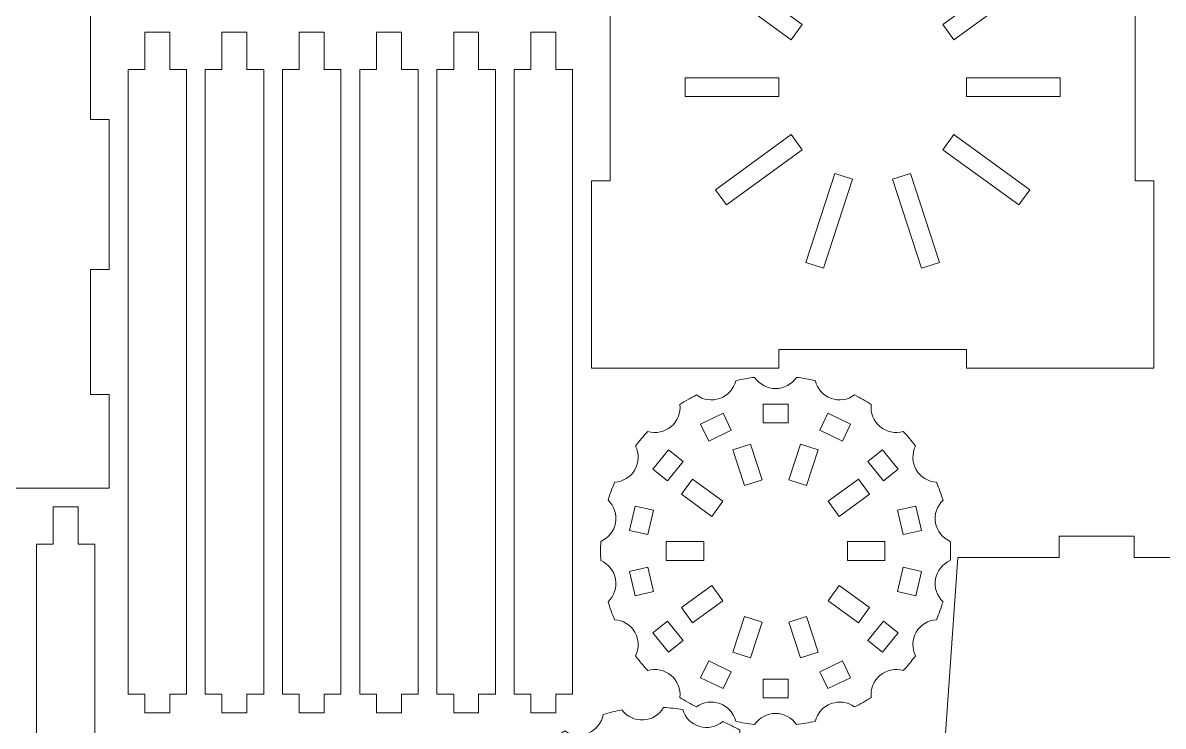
# Model space of a CAD drawing. Header units: millimetres. Extents: x -297 to 399, y -331 to 222.
# Drawn here: x 49.2 to 231.6, y -4.5 to 108.1 of the extents above; entities that cross this region are included whole.
import ezdxf

# ---------------------------------------------------------------- set-up
doc = ezdxf.new("R2010")
doc.units = ezdxf.units.MM
doc.header["$MEASUREMENT"] = 0
doc.layers.add('Layer 1', color=7, linetype='Continuous')

msp = doc.modelspace()

# ---------------------------------------------------------------- linework, layer by layer
at = {"layer": 'Layer 1', "color": 250, "lineweight": 20}
for points, knots in [([(-27.0028, 200.6406), (-27.0028, 200.6406), (-27.0028, 180.6406), (-27.0028, 180.6406), (-27.0028, 180.6406), (-27.0028, 180.6406), (-24.0028, 180.6406), (-24.0028, 180.6406), (-24.0028, 180.6406), (-24.0028, 180.6406), (-24.0028, 156.6406), (-24.0028, 156.6406), (-24.0028, 156.6406), (-24.0028, 156.6406), (-27.0028, 156.6406), (-27.0028, 156.6406), (-27.0028, 156.6406), (-27.0028, 156.6406), (-27.0028, 136.6406), (-27.0028, 136.6406), (-27.0028, 136.6406), (-27.0028, 136.6406), (-24.0028, 136.6406), (-24.0028, 136.6406), (-24.0028, 136.6406), (-24.0028, 136.6406), (-24.0028, 112.6406), (-24.0028, 112.6406), (-24.0028, 112.6406), (-24.0028, 112.6406), (-27.0028, 112.6406), (-27.0028, 112.6406), (-27.0028, 112.6406), (-27.0028, 112.6406), (-27.0028, 92.6406), (-27.0028, 92.6406), (-27.0028, 92.6406), (-27.0028, 92.6406), (-24.0028, 92.6406), (-24.0028, 92.6406), (-24.0028, 92.6406), (-24.0028, 92.6406), (-24.0028, 68.6406), (-24.0028, 68.6406), (-24.0028, 68.6406), (-24.0028, 68.6406), (-27.0028, 68.6406), (-27.0028, 68.6406), (-27.0028, 68.6406), (-27.0028, 68.6406), (-27.0028, 48.6406), (-27.0028, 48.6406), (-27.0028, 48.6406), (-27.0028, 48.6406), (-24.0028, 48.6406), (-24.0028, 48.6406), (-24.0028, 48.6406), (-24.0028, 48.6406), (-24.0028, 33.6406), (-24.0028, 33.6406), (-24.0028, 33.6406), (-24.0028, 33.6406), (2.9972, 33.6406), (2.9972, 33.6406), (2.9972, 33.6406), (2.9972, 33.6406), (2.9972, 30.6406), (2.9972, 30.6406), (2.9972, 30.6406), (2.9972, 30.6406), (32.9972, 30.6406), (32.9972, 30.6406), (32.9972, 30.6406), (32.9972, 30.6406), (32.9972, 33.6406), (32.9972, 33.6406), (32.9972, 33.6406), (32.9972, 33.6406), (62.9972, 33.6406), (62.9972, 33.6406), (62.9972, 33.6406), (62.9972, 33.6406), (62.9972, 48.6406), (62.9972, 48.6406), (62.9972, 48.6406), (62.9972, 48.6406), (59.9972, 48.6406), (59.9972, 48.6406), (59.9972, 48.6406), (59.9972, 48.6406), (59.9972, 68.6406), (59.9972, 68.6406), (59.9972, 68.6406), (59.9972, 68.6406), (62.9972, 68.6406), (62.9972, 68.6406), (62.9972, 68.6406), (62.9972, 68.6406), (62.9972, 92.6406), (62.9972, 92.6406), (62.9972, 92.6406), (62.9972, 92.6406), (59.9972, 92.6406), (59.9972, 92.6406), (59.9972, 92.6406), (59.9972, 92.6406), (59.9972, 112.6406), (59.9972, 112.6406), (59.9972, 112.6406), (59.9972, 112.6406), (62.9972, 112.6406), (62.9972, 112.6406), (62.9972, 112.6406), (62.9972, 112.6406), (62.9972, 136.6406), (62.9972, 136.6406), (62.9972, 136.6406), (62.9972, 136.6406), (59.9972, 136.6406), (59.9972, 136.6406), (59.9972, 136.6406), (59.9972, 136.6406), (59.9972, 156.6406), (59.9972, 156.6406), (59.9972, 156.6406), (59.9972, 156.6406), (62.9972, 156.6406), (62.9972, 156.6406), (62.9972, 156.6406), (62.9972, 156.6406), (62.9972, 180.6406), (62.9972, 180.6406), (62.9972, 180.6406), (62.9972, 180.6406), (59.9972, 180.6406), (59.9972, 180.6406), (59.9972, 180.6406), (59.9972, 180.6406), (59.9972, 200.6406), (59.9972, 200.6406), (59.9972, 200.6406), (59.9972, 200.6406), (62.9972, 200.6406), (62.9972, 200.6406), (62.9972, 200.6406), (62.9972, 200.6406), (62.9972, 215.6406), (62.9972, 215.6406), (62.9972, 215.6406), (62.9972, 215.6406), (32.9972, 215.6406), (32.9972, 215.6406), (32.9972, 215.6406), (32.9972, 215.6406), (32.9972, 218.6406), (32.9972, 218.6406), (32.9972, 218.6406), (32.9972, 218.6406), (2.9972, 218.6406), (2.9972, 218.6406), (2.9972, 218.6406), (2.9972, 218.6406), (2.9972, 215.6406), (2.9972, 215.6406), (2.9972, 215.6406), (2.9972, 215.6406), (-24.0028, 215.6406), (-24.0028, 215.6406), (-24.0028, 215.6406), (-24.0028, 215.6406), (-24.0028, 200.6406), (-24.0028, 200.6406), (-24.0028, 200.6406), (-24.0028, 200.6406), (-27.0028, 200.6406), (-27.0028, 200.6406)], [0, 0, 0, 0, 0.02222222, 0.02222222, 0.02222222, 0.02222222, 0.04444444, 0.04444444, 0.04444444, 0.04444444, 0.06666667, 0.06666667, 0.06666667, 0.06666667, 0.08888889, 0.08888889, 0.08888889, 0.08888889, 0.11111111, 0.11111111, 0.11111111, 0.11111111, 0.13333333, 0.13333333, 0.13333333, 0.13333333, 0.15555556, 0.15555556, 0.15555556, 0.15555556, 0.17777778, 0.17777778, 0.17777778, 0.17777778, 0.2, 0.2, 0.2, 0.2, 0.22222222, 0.22222222, 0.22222222, 0.22222222, 0.24444444, 0.24444444, 0.24444444, 0.24444444, 0.26666667, 0.26666667, 0.26666667, 0.26666667, 0.28888889, 0.28888889, 0.28888889, 0.28888889, 0.31111111, 0.31111111, 0.31111111, 0.31111111, 0.33333333, 0.33333333, 0.33333333, 0.33333333, 0.35555556, 0.35555556, 0.35555556, 0.35555556, 0.37777778, 0.37777778, 0.37777778, 0.37777778, 0.4, 0.4, 0.4, 0.4, 0.42222222, 0.42222222, 0.42222222, 0.42222222, 0.44444444, 0.44444444, 0.44444444, 0.44444444, 0.46666667, 0.46666667, 0.46666667, 0.46666667, 0.48888889, 0.48888889, 0.48888889, 0.48888889, 0.51111111, 0.51111111, 0.51111111, 0.51111111, 0.53333333, 0.53333333, 0.53333333, 0.53333333, 0.55555556, 0.55555556, 0.55555556, 0.55555556, 0.57777778, 0.57777778, 0.57777778, 0.57777778, 0.6, 0.6, 0.6, 0.6, 0.62222222, 0.62222222, 0.62222222, 0.62222222, 0.64444444, 0.64444444, 0.64444444, 0.64444444, 0.66666667, 0.66666667, 0.66666667, 0.66666667, 0.68888889, 0.68888889, 0.68888889, 0.68888889, 0.71111111, 0.71111111, 0.71111111, 0.71111111, 0.73333333, 0.73333333, 0.73333333, 0.73333333, 0.75555556, 0.75555556, 0.75555556, 0.75555556, 0.77777778, 0.77777778, 0.77777778, 0.77777778, 0.8, 0.8, 0.8, 0.8, 0.82222222, 0.82222222, 0.82222222, 0.82222222, 0.84444444, 0.84444444, 0.84444444, 0.84444444, 0.86666667, 0.86666667, 0.86666667, 0.86666667, 0.88888889, 0.88888889, 0.88888889, 0.88888889, 0.91111111, 0.91111111, 0.91111111, 0.91111111, 0.93333333, 0.93333333, 0.93333333, 0.93333333, 0.95555556, 0.95555556, 0.95555556, 0.95555556, 1, 1, 1, 1]), ([(140.1452, 142.8338), (140.1452, 142.8338), (140.1452, 112.8338), (140.1452, 112.8338), (140.1452, 112.8338), (140.1452, 112.8338), (143.1452, 112.8338), (143.1452, 112.8338), (143.1452, 112.8338), (143.1452, 112.8338), (143.1452, 82.8338), (143.1452, 82.8338), (143.1452, 82.8338), (143.1452, 82.8338), (140.1452, 82.8338), (140.1452, 82.8338), (140.1452, 82.8338), (140.1452, 82.8338), (140.1452, 52.8338), (140.1452, 52.8338), (140.1452, 52.8338), (140.1452, 52.8338), (170.1452, 52.8338), (170.1452, 52.8338), (170.1452, 52.8338), (170.1452, 52.8338), (170.1452, 55.8338), (170.1452, 55.8338), (170.1452, 55.8338), (170.1452, 55.8338), (200.1452, 55.8338), (200.1452, 55.8338), (200.1452, 55.8338), (200.1452, 55.8338), (200.1452, 52.8338), (200.1452, 52.8338), (200.1452, 52.8338), (200.1452, 52.8338), (230.1452, 52.8338), (230.1452, 52.8338), (230.1452, 52.8338), (230.1452, 52.8338), (230.1452, 82.8338), (230.1452, 82.8338), (230.1452, 82.8338), (230.1452, 82.8338), (227.1452, 82.8338), (227.1452, 82.8338), (227.1452, 82.8338), (227.1452, 82.8338), (227.1452, 112.8338), (227.1452, 112.8338), (227.1452, 112.8338), (227.1452, 112.8338), (230.1452, 112.8338), (230.1452, 112.8338), (230.1452, 112.8338), (230.1452, 112.8338), (230.1452, 142.8338), (230.1452, 142.8338), (230.1452, 142.8338), (230.1452, 142.8338), (200.1452, 142.8338), (200.1452, 142.8338), (200.1452, 142.8338), (200.1452, 142.8338), (200.1452, 139.8338), (200.1452, 139.8338), (200.1452, 139.8338), (200.1452, 139.8338), (170.1452, 139.8338), (170.1452, 139.8338), (170.1452, 139.8338), (170.1452, 139.8338), (170.1452, 142.8338), (170.1452, 142.8338), (170.1452, 142.8338), (170.1452, 142.8338), (140.1452, 142.8338), (140.1452, 142.8338)], [0, 0, 0, 0, 0.04761905, 0.04761905, 0.04761905, 0.04761905, 0.0952381, 0.0952381, 0.0952381, 0.0952381, 0.14285714, 0.14285714, 0.14285714, 0.14285714, 0.19047619, 0.19047619, 0.19047619, 0.19047619, 0.23809524, 0.23809524, 0.23809524, 0.23809524, 0.28571429, 0.28571429, 0.28571429, 0.28571429, 0.33333333, 0.33333333, 0.33333333, 0.33333333, 0.38095238, 0.38095238, 0.38095238, 0.38095238, 0.42857143, 0.42857143, 0.42857143, 0.42857143, 0.47619048, 0.47619048, 0.47619048, 0.47619048, 0.52380952, 0.52380952, 0.52380952, 0.52380952, 0.57142857, 0.57142857, 0.57142857, 0.57142857, 0.61904762, 0.61904762, 0.61904762, 0.61904762, 0.66666667, 0.66666667, 0.66666667, 0.66666667, 0.71428571, 0.71428571, 0.71428571, 0.71428571, 0.76190476, 0.76190476, 0.76190476, 0.76190476, 0.80952381, 0.80952381, 0.80952381, 0.80952381, 0.85714286, 0.85714286, 0.85714286, 0.85714286, 0.9047619, 0.9047619, 0.9047619, 0.9047619, 1, 1, 1, 1]), ([(159.993, 114.2538), (159.993, 114.2538), (161.7564, 116.6809), (161.7564, 116.6809), (161.7564, 116.6809), (161.7564, 116.6809), (173.8916, 107.8641), (173.8916, 107.8641), (173.8916, 107.8641), (173.8916, 107.8641), (172.1283, 105.4371), (172.1283, 105.4371), (172.1283, 105.4371), (172.1283, 105.4371), (159.993, 114.2538), (159.993, 114.2538)], [0, 0, 0, 0, 0.2, 0.2, 0.2, 0.2, 0.4, 0.4, 0.4, 0.4, 0.6, 0.6, 0.6, 0.6, 1, 1, 1, 1]), ([(196.3988, 107.8641), (196.3988, 107.8641), (208.534, 116.6809), (208.534, 116.6809), (208.534, 116.6809), (208.534, 116.6809), (210.2974, 114.2538), (210.2974, 114.2538), (210.2974, 114.2538), (210.2974, 114.2538), (198.1621, 105.4371), (198.1621, 105.4371), (198.1621, 105.4371), (198.1621, 105.4371), (196.3988, 107.8641), (196.3988, 107.8641)], [0, 0, 0, 0, 0.2, 0.2, 0.2, 0.2, 0.4, 0.4, 0.4, 0.4, 0.6, 0.6, 0.6, 0.6, 1, 1, 1, 1]), ([(75.3552, 0.6406), (75.3552, 0.6406), (75.3552, 100.6406), (75.3552, 100.6406), (75.3552, 100.6406), (75.3552, 100.6406), (72.6762, 100.6406), (72.6762, 100.6406), (72.6762, 100.6406), (72.6762, 100.6406), (72.6762, 106.6406), (72.6762, 106.6406), (72.6762, 106.6406), (72.6762, 106.6406), (68.6762, 106.6406), (68.6762, 106.6406), (68.6762, 106.6406), (68.6762, 106.6406), (68.6762, 100.6406), (68.6762, 100.6406), (68.6762, 100.6406), (68.6762, 100.6406), (65.9972, 100.6406), (65.9972, 100.6406), (65.9972, 100.6406), (65.9972, 100.6406), (65.9972, 0.6406), (65.9972, 0.6406), (65.9972, 0.6406), (65.9972, 0.6406), (68.6762, 0.6406), (68.6762, 0.6406), (68.6762, 0.6406), (68.6762, 0.6406), (68.6762, -2.3594), (68.6762, -2.3594), (68.6762, -2.3594), (68.6762, -2.3594), (72.6762, -2.3594), (72.6762, -2.3594), (72.6762, -2.3594), (72.6762, -2.3594), (72.6762, 0.6406), (72.6762, 0.6406), (72.6762, 0.6406), (72.6762, 0.6406), (75.3552, 0.6406), (75.3552, 0.6406)], [0, 0, 0, 0, 0.07692308, 0.07692308, 0.07692308, 0.07692308, 0.15384615, 0.15384615, 0.15384615, 0.15384615, 0.23076923, 0.23076923, 0.23076923, 0.23076923, 0.30769231, 0.30769231, 0.30769231, 0.30769231, 0.38461538, 0.38461538, 0.38461538, 0.38461538, 0.46153846, 0.46153846, 0.46153846, 0.46153846, 0.53846154, 0.53846154, 0.53846154, 0.53846154, 0.61538462, 0.61538462, 0.61538462, 0.61538462, 0.69230769, 0.69230769, 0.69230769, 0.69230769, 0.76923077, 0.76923077, 0.76923077, 0.76923077, 0.84615385, 0.84615385, 0.84615385, 0.84615385, 1, 1, 1, 1]), ([(87.7132, 0.6406), (87.7132, 0.6406), (87.7132, 100.6406), (87.7132, 100.6406), (87.7132, 100.6406), (87.7132, 100.6406), (85.0342, 100.6406), (85.0342, 100.6406), (85.0342, 100.6406), (85.0342, 100.6406), (85.0342, 106.6406), (85.0342, 106.6406), (85.0342, 106.6406), (85.0342, 106.6406), (81.0342, 106.6406), (81.0342, 106.6406), (81.0342, 106.6406), (81.0342, 106.6406), (81.0342, 100.6406), (81.0342, 100.6406), (81.0342, 100.6406), (81.0342, 100.6406), (78.3552, 100.6406), (78.3552, 100.6406), (78.3552, 100.6406), (78.3552, 100.6406), (78.3552, 0.6406), (78.3552, 0.6406), (78.3552, 0.6406), (78.3552, 0.6406), (81.0342, 0.6406), (81.0342, 0.6406), (81.0342, 0.6406), (81.0342, 0.6406), (81.0342, -2.3594), (81.0342, -2.3594), (81.0342, -2.3594), (81.0342, -2.3594), (85.0342, -2.3594), (85.0342, -2.3594), (85.0342, -2.3594), (85.0342, -2.3594), (85.0342, 0.6406), (85.0342, 0.6406), (85.0342, 0.6406), (85.0342, 0.6406), (87.7132, 0.6406), (87.7132, 0.6406)], [0, 0, 0, 0, 0.07692308, 0.07692308, 0.07692308, 0.07692308, 0.15384615, 0.15384615, 0.15384615, 0.15384615, 0.23076923, 0.23076923, 0.23076923, 0.23076923, 0.30769231, 0.30769231, 0.30769231, 0.30769231, 0.38461538, 0.38461538, 0.38461538, 0.38461538, 0.46153846, 0.46153846, 0.46153846, 0.46153846, 0.53846154, 0.53846154, 0.53846154, 0.53846154, 0.61538462, 0.61538462, 0.61538462, 0.61538462, 0.69230769, 0.69230769, 0.69230769, 0.69230769, 0.76923077, 0.76923077, 0.76923077, 0.76923077, 0.84615385, 0.84615385, 0.84615385, 0.84615385, 1, 1, 1, 1]), ([(100.0712, 0.6406), (100.0712, 0.6406), (100.0712, 100.6406), (100.0712, 100.6406), (100.0712, 100.6406), (100.0712, 100.6406), (97.3922, 100.6406), (97.3922, 100.6406), (97.3922, 100.6406), (97.3922, 100.6406), (97.3922, 106.6406), (97.3922, 106.6406), (97.3922, 106.6406), (97.3922, 106.6406), (93.3922, 106.6406), (93.3922, 106.6406), (93.3922, 106.6406), (93.3922, 106.6406), (93.3922, 100.6406), (93.3922, 100.6406), (93.3922, 100.6406), (93.3922, 100.6406), (90.7132, 100.6406), (90.7132, 100.6406), (90.7132, 100.6406), (90.7132, 100.6406), (90.7132, 0.6406), (90.7132, 0.6406), (90.7132, 0.6406), (90.7132, 0.6406), (93.3922, 0.6406), (93.3922, 0.6406), (93.3922, 0.6406), (93.3922, 0.6406), (93.3922, -2.3594), (93.3922, -2.3594), (93.3922, -2.3594), (93.3922, -2.3594), (97.3922, -2.3594), (97.3922, -2.3594), (97.3922, -2.3594), (97.3922, -2.3594), (97.3922, 0.6406), (97.3922, 0.6406), (97.3922, 0.6406), (97.3922, 0.6406), (100.0712, 0.6406), (100.0712, 0.6406)], [0, 0, 0, 0, 0.07692308, 0.07692308, 0.07692308, 0.07692308, 0.15384615, 0.15384615, 0.15384615, 0.15384615, 0.23076923, 0.23076923, 0.23076923, 0.23076923, 0.30769231, 0.30769231, 0.30769231, 0.30769231, 0.38461538, 0.38461538, 0.38461538, 0.38461538, 0.46153846, 0.46153846, 0.46153846, 0.46153846, 0.53846154, 0.53846154, 0.53846154, 0.53846154, 0.61538462, 0.61538462, 0.61538462, 0.61538462, 0.69230769, 0.69230769, 0.69230769, 0.69230769, 0.76923077, 0.76923077, 0.76923077, 0.76923077, 0.84615385, 0.84615385, 0.84615385, 0.84615385, 1, 1, 1, 1]), ([(112.4292, 0.6406), (112.4292, 0.6406), (112.4292, 100.6406), (112.4292, 100.6406), (112.4292, 100.6406), (112.4292, 100.6406), (109.7502, 100.6406), (109.7502, 100.6406), (109.7502, 100.6406), (109.7502, 100.6406), (109.7502, 106.6406), (109.7502, 106.6406), (109.7502, 106.6406), (109.7502, 106.6406), (105.7502, 106.6406), (105.7502, 106.6406), (105.7502, 106.6406), (105.7502, 106.6406), (105.7502, 100.6406), (105.7502, 100.6406), (105.7502, 100.6406), (105.7502, 100.6406), (103.0712, 100.6406), (103.0712, 100.6406), (103.0712, 100.6406), (103.0712, 100.6406), (103.0712, 0.6406), (103.0712, 0.6406), (103.0712, 0.6406), (103.0712, 0.6406), (105.7502, 0.6406), (105.7502, 0.6406), (105.7502, 0.6406), (105.7502, 0.6406), (105.7502, -2.3594), (105.7502, -2.3594), (105.7502, -2.3594), (105.7502, -2.3594), (109.7502, -2.3594), (109.7502, -2.3594), (109.7502, -2.3594), (109.7502, -2.3594), (109.7502, 0.6406), (109.7502, 0.6406), (109.7502, 0.6406), (109.7502, 0.6406), (112.4292, 0.6406), (112.4292, 0.6406)], [0, 0, 0, 0, 0.07692308, 0.07692308, 0.07692308, 0.07692308, 0.15384615, 0.15384615, 0.15384615, 0.15384615, 0.23076923, 0.23076923, 0.23076923, 0.23076923, 0.30769231, 0.30769231, 0.30769231, 0.30769231, 0.38461538, 0.38461538, 0.38461538, 0.38461538, 0.46153846, 0.46153846, 0.46153846, 0.46153846, 0.53846154, 0.53846154, 0.53846154, 0.53846154, 0.61538462, 0.61538462, 0.61538462, 0.61538462, 0.69230769, 0.69230769, 0.69230769, 0.69230769, 0.76923077, 0.76923077, 0.76923077, 0.76923077, 0.84615385, 0.84615385, 0.84615385, 0.84615385, 1, 1, 1, 1]), ([(124.7872, 0.6406), (124.7872, 0.6406), (124.7872, 100.6406), (124.7872, 100.6406), (124.7872, 100.6406), (124.7872, 100.6406), (122.1082, 100.6406), (122.1082, 100.6406), (122.1082, 100.6406), (122.1082, 100.6406), (122.1082, 106.6406), (122.1082, 106.6406), (122.1082, 106.6406), (122.1082, 106.6406), (118.1082, 106.6406), (118.1082, 106.6406), (118.1082, 106.6406), (118.1082, 106.6406), (118.1082, 100.6406), (118.1082, 100.6406), (118.1082, 100.6406), (118.1082, 100.6406), (115.4292, 100.6406), (115.4292, 100.6406), (115.4292, 100.6406), (115.4292, 100.6406), (115.4292, 0.6406), (115.4292, 0.6406), (115.4292, 0.6406), (115.4292, 0.6406), (118.1082, 0.6406), (118.1082, 0.6406), (118.1082, 0.6406), (118.1082, 0.6406), (118.1082, -2.3594), (118.1082, -2.3594), (118.1082, -2.3594), (118.1082, -2.3594), (122.1082, -2.3594), (122.1082, -2.3594), (122.1082, -2.3594), (122.1082, -2.3594), (122.1082, 0.6406), (122.1082, 0.6406), (122.1082, 0.6406), (122.1082, 0.6406), (124.7872, 0.6406), (124.7872, 0.6406)], [0, 0, 0, 0, 0.07692308, 0.07692308, 0.07692308, 0.07692308, 0.15384615, 0.15384615, 0.15384615, 0.15384615, 0.23076923, 0.23076923, 0.23076923, 0.23076923, 0.30769231, 0.30769231, 0.30769231, 0.30769231, 0.38461538, 0.38461538, 0.38461538, 0.38461538, 0.46153846, 0.46153846, 0.46153846, 0.46153846, 0.53846154, 0.53846154, 0.53846154, 0.53846154, 0.61538462, 0.61538462, 0.61538462, 0.61538462, 0.69230769, 0.69230769, 0.69230769, 0.69230769, 0.76923077, 0.76923077, 0.76923077, 0.76923077, 0.84615385, 0.84615385, 0.84615385, 0.84615385, 1, 1, 1, 1]), ([(137.1452, 0.6406), (137.1452, 0.6406), (137.1452, 100.6406), (137.1452, 100.6406), (137.1452, 100.6406), (137.1452, 100.6406), (134.4662, 100.6406), (134.4662, 100.6406), (134.4662, 100.6406), (134.4662, 100.6406), (134.4662, 106.6406), (134.4662, 106.6406), (134.4662, 106.6406), (134.4662, 106.6406), (130.4662, 106.6406), (130.4662, 106.6406), (130.4662, 106.6406), (130.4662, 106.6406), (130.4662, 100.6406), (130.4662, 100.6406), (130.4662, 100.6406), (130.4662, 100.6406), (127.7872, 100.6406), (127.7872, 100.6406), (127.7872, 100.6406), (127.7872, 100.6406), (127.7872, 0.6406), (127.7872, 0.6406), (127.7872, 0.6406), (127.7872, 0.6406), (130.4662, 0.6406), (130.4662, 0.6406), (130.4662, 0.6406), (130.4662, 0.6406), (130.4662, -2.3594), (130.4662, -2.3594), (130.4662, -2.3594), (130.4662, -2.3594), (134.4662, -2.3594), (134.4662, -2.3594), (134.4662, -2.3594), (134.4662, -2.3594), (134.4662, 0.6406), (134.4662, 0.6406), (134.4662, 0.6406), (134.4662, 0.6406), (137.1452, 0.6406), (137.1452, 0.6406)], [0, 0, 0, 0, 0.07692308, 0.07692308, 0.07692308, 0.07692308, 0.15384615, 0.15384615, 0.15384615, 0.15384615, 0.23076923, 0.23076923, 0.23076923, 0.23076923, 0.30769231, 0.30769231, 0.30769231, 0.30769231, 0.38461538, 0.38461538, 0.38461538, 0.38461538, 0.46153846, 0.46153846, 0.46153846, 0.46153846, 0.53846154, 0.53846154, 0.53846154, 0.53846154, 0.61538462, 0.61538462, 0.61538462, 0.61538462, 0.69230769, 0.69230769, 0.69230769, 0.69230769, 0.76923077, 0.76923077, 0.76923077, 0.76923077, 0.84615385, 0.84615385, 0.84615385, 0.84615385, 1, 1, 1, 1]), ([(155.1452, 99.3338), (155.1452, 99.3338), (170.1452, 99.3338), (170.1452, 99.3338), (170.1452, 99.3338), (170.1452, 99.3338), (170.1452, 96.3338), (170.1452, 96.3338), (170.1452, 96.3338), (170.1452, 96.3338), (155.1452, 96.3338), (155.1452, 96.3338), (155.1452, 96.3338), (155.1452, 96.3338), (155.1452, 99.3338), (155.1452, 99.3338)], [0, 0, 0, 0, 0.2, 0.2, 0.2, 0.2, 0.4, 0.4, 0.4, 0.4, 0.6, 0.6, 0.6, 0.6, 1, 1, 1, 1]), ([(200.1452, 99.3338), (200.1452, 99.3338), (215.1452, 99.3338), (215.1452, 99.3338), (215.1452, 99.3338), (215.1452, 99.3338), (215.1452, 96.3338), (215.1452, 96.3338), (215.1452, 96.3338), (215.1452, 96.3338), (200.1452, 96.3338), (200.1452, 96.3338), (200.1452, 96.3338), (200.1452, 96.3338), (200.1452, 99.3338), (200.1452, 99.3338)], [0, 0, 0, 0, 0.2, 0.2, 0.2, 0.2, 0.4, 0.4, 0.4, 0.4, 0.6, 0.6, 0.6, 0.6, 1, 1, 1, 1]), ([(172.1283, 90.2305), (172.1283, 90.2305), (173.8916, 87.8035), (173.8916, 87.8035), (173.8916, 87.8035), (173.8916, 87.8035), (161.7564, 78.9867), (161.7564, 78.9867), (161.7564, 78.9867), (161.7564, 78.9867), (159.993, 81.4138), (159.993, 81.4138), (159.993, 81.4138), (159.993, 81.4138), (172.1283, 90.2305), (172.1283, 90.2305)], [0, 0, 0, 0, 0.2, 0.2, 0.2, 0.2, 0.4, 0.4, 0.4, 0.4, 0.6, 0.6, 0.6, 0.6, 1, 1, 1, 1]), ([(198.1621, 90.2305), (198.1621, 90.2305), (210.2974, 81.4138), (210.2974, 81.4138), (210.2974, 81.4138), (210.2974, 81.4138), (208.534, 78.9867), (208.534, 78.9867), (208.534, 78.9867), (208.534, 78.9867), (196.3988, 87.8035), (196.3988, 87.8035), (196.3988, 87.8035), (196.3988, 87.8035), (198.1621, 90.2305), (198.1621, 90.2305)], [0, 0, 0, 0, 0.2, 0.2, 0.2, 0.2, 0.4, 0.4, 0.4, 0.4, 0.6, 0.6, 0.6, 0.6, 1, 1, 1, 1]), ([(174.4481, 69.7656), (174.4481, 69.7656), (179.0834, 84.0315), (179.0834, 84.0315), (179.0834, 84.0315), (179.0834, 84.0315), (181.9365, 83.1044), (181.9365, 83.1044), (181.9365, 83.1044), (181.9365, 83.1044), (177.3013, 68.8386), (177.3013, 68.8386), (177.3013, 68.8386), (177.3013, 68.8386), (174.4481, 69.7656), (174.4481, 69.7656)], [0, 0, 0, 0, 0.2, 0.2, 0.2, 0.2, 0.4, 0.4, 0.4, 0.4, 0.6, 0.6, 0.6, 0.6, 1, 1, 1, 1]), ([(192.9891, 68.8386), (192.9891, 68.8386), (188.3539, 83.1044), (188.3539, 83.1044), (188.3539, 83.1044), (188.3539, 83.1044), (191.207, 84.0315), (191.207, 84.0315), (191.207, 84.0315), (191.207, 84.0315), (195.8423, 69.7656), (195.8423, 69.7656), (195.8423, 69.7656), (195.8423, 69.7656), (192.9891, 68.8386), (192.9891, 68.8386)], [0, 0, 0, 0, 0.2, 0.2, 0.2, 0.2, 0.4, 0.4, 0.4, 0.4, 0.6, 0.6, 0.6, 0.6, 1, 1, 1, 1]), ([(147.0971, 36.5705), (146.4244, 35.4053), (145.211, 34.6564), (143.868, 34.5774), (143.868, 34.5774), (143.4647, 33.6342), (143.1136, 32.6696), (142.8163, 31.6878), (142.8163, 31.6878), (143.7943, 30.764), (144.2424, 29.4103), (144.0088, 28.0853), (144.0088, 28.0853), (143.7752, 26.7604), (142.8911, 25.6416), (141.656, 25.108), (141.656, 25.108), (141.5997, 24.0838), (141.5997, 23.0572), (141.6561, 22.033), (141.6561, 22.033), (142.8911, 21.4994), (143.7752, 20.3806), (144.0088, 19.0556), (144.0088, 19.0556), (144.2424, 17.7307), (143.7943, 16.377), (142.8162, 15.4532), (142.8162, 15.4532), (143.1136, 14.4714), (143.4647, 13.5068), (143.868, 12.5636), (143.868, 12.5636), (145.2111, 12.4846), (146.4244, 11.7356), (147.0971, 10.5705), (147.0971, 10.5705), (147.7698, 9.4053), (147.8117, 7.9801), (147.2086, 6.7774), (147.2086, 6.7774), (147.8238, 5.9566), (148.4837, 5.1702), (149.1852, 4.4218), (149.1852, 4.4218), (150.4743, 4.8069), (151.8707, 4.5181), (152.9013, 3.6533), (152.9013, 3.6533), (153.932, 2.7885), (154.4588, 1.4635), (154.3034, 0.1271), (154.3034, 0.1271), (155.1622, -0.4338), (156.0513, -0.947), (156.9664, -1.4104), (156.9664, -1.4104), (158.0461, -0.6076), (159.457, -0.4014), (160.7213, -0.8615), (160.7213, -0.8615), (161.9855, -1.3217), (162.9338, -2.3866), (163.2448, -3.6955), (163.2448, -3.6955), (164.2437, -3.9289), (165.2547, -4.1071), (166.2731, -4.2295), (166.2731, -4.2295), (167.0131, -3.1059), (168.2684, -2.4295), (169.6138, -2.4295), (169.6138, -2.4295), (170.9592, -2.4295), (172.2145, -3.1059), (172.9545, -4.2295), (172.9545, -4.2295), (173.9729, -4.1071), (174.9839, -3.9289), (175.9828, -3.6955), (175.9828, -3.6955), (176.2938, -2.3866), (177.2421, -1.3217), (178.5063, -0.8615), (178.5063, -0.8615), (179.7706, -0.4014), (181.1815, -0.6076), (182.2612, -1.4104), (182.2612, -1.4104), (183.1763, -0.947), (184.0654, -0.4338), (184.9242, 0.1271), (184.9242, 0.1271), (184.7688, 1.4635), (185.2956, 2.7885), (186.3263, 3.6533), (186.3263, 3.6533), (187.3569, 4.5182), (188.7533, 4.8069), (190.0424, 4.4218), (190.0424, 4.4218), (190.7439, 5.1702), (191.4038, 5.9566), (192.019, 6.7774), (192.019, 6.7774), (191.4159, 7.9801), (191.4578, 9.4053), (192.1305, 10.5705), (192.1305, 10.5705), (192.8032, 11.7357), (194.0166, 12.4846), (195.3596, 12.5636), (195.3596, 12.5636), (195.7629, 13.5068), (196.114, 14.4714), (196.4114, 15.4532), (196.4114, 15.4532), (195.4333, 16.377), (194.9852, 17.7307), (195.2188, 19.0556), (195.2188, 19.0556), (195.4524, 20.3806), (196.3365, 21.4994), (197.5716, 22.033), (197.5716, 22.033), (197.6279, 23.0572), (197.6279, 24.0837), (197.5716, 25.108), (197.5716, 25.108), (196.3365, 25.6416), (195.4524, 26.7604), (195.2188, 28.0854), (195.2188, 28.0854), (194.9852, 29.4103), (195.4333, 30.764), (196.4114, 31.6878), (196.4114, 31.6878), (196.114, 32.6696), (195.7629, 33.6342), (195.3596, 34.5774), (195.3596, 34.5774), (194.0166, 34.6564), (192.8032, 35.4053), (192.1305, 36.5705), (192.1305, 36.5705), (191.4578, 37.7357), (191.4159, 39.1609), (192.019, 40.3636), (192.019, 40.3636), (191.4038, 41.1844), (190.7439, 41.9708), (190.0424, 42.7192), (190.0424, 42.7192), (188.7533, 42.3341), (187.3569, 42.6228), (186.3263, 43.4877), (186.3263, 43.4877), (185.2956, 44.3525), (184.7688, 45.6775), (184.9242, 47.0139), (184.9242, 47.0139), (184.0654, 47.5748), (183.1763, 48.088), (182.2612, 48.5514), (182.2612, 48.5514), (181.1815, 47.7486), (179.7706, 47.5424), (178.5063, 48.0025), (178.5063, 48.0025), (177.2421, 48.4627), (176.2938, 49.5276), (175.9828, 50.8365), (175.9828, 50.8365), (174.9839, 51.0699), (173.9729, 51.2481), (172.9545, 51.3705), (172.9545, 51.3705), (172.2145, 50.2469), (170.9592, 49.5705), (169.6138, 49.5705), (169.6138, 49.5705), (168.2684, 49.5705), (167.0131, 50.2469), (166.2731, 51.3705), (166.2731, 51.3705), (165.2547, 51.2481), (164.2437, 51.0699), (163.2448, 50.8365), (163.2448, 50.8365), (162.9338, 49.5276), (161.9855, 48.4627), (160.7213, 48.0025), (160.7213, 48.0025), (159.457, 47.5424), (158.0461, 47.7486), (156.9664, 48.5514), (156.9664, 48.5514), (156.0513, 48.088), (155.1622, 47.5748), (154.3034, 47.0138), (154.3034, 47.0138), (154.4588, 45.6775), (153.932, 44.3525), (152.9013, 43.4876), (152.9013, 43.4876), (151.8707, 42.6228), (150.4743, 42.3341), (149.1852, 42.7192), (149.1852, 42.7192), (148.4837, 41.9708), (147.8238, 41.1844), (147.2086, 40.3636), (147.2086, 40.3636), (147.8117, 39.1609), (147.7698, 37.7356), (147.0971, 36.5705)], [0, 0, 0, 0, 0.01818182, 0.01818182, 0.01818182, 0.01818182, 0.03636364, 0.03636364, 0.03636364, 0.03636364, 0.05454545, 0.05454545, 0.05454545, 0.05454545, 0.07272727, 0.07272727, 0.07272727, 0.07272727, 0.09090909, 0.09090909, 0.09090909, 0.09090909, 0.10909091, 0.10909091, 0.10909091, 0.10909091, 0.12727273, 0.12727273, 0.12727273, 0.12727273, 0.14545455, 0.14545455, 0.14545455, 0.14545455, 0.16363636, 0.16363636, 0.16363636, 0.16363636, 0.18181818, 0.18181818, 0.18181818, 0.18181818, 0.2, 0.2, 0.2, 0.2, 0.21818182, 0.21818182, 0.21818182, 0.21818182, 0.23636364, 0.23636364, 0.23636364, 0.23636364, 0.25454545, 0.25454545, 0.25454545, 0.25454545, 0.27272727, 0.27272727, 0.27272727, 0.27272727, 0.29090909, 0.29090909, 0.29090909, 0.29090909, 0.30909091, 0.30909091, 0.30909091, 0.30909091, 0.32727273, 0.32727273, 0.32727273, 0.32727273, 0.34545455, 0.34545455, 0.34545455, 0.34545455, 0.36363636, 0.36363636, 0.36363636, 0.36363636, 0.38181818, 0.38181818, 0.38181818, 0.38181818, 0.4, 0.4, 0.4, 0.4, 0.41818182, 0.41818182, 0.41818182, 0.41818182, 0.43636364, 0.43636364, 0.43636364, 0.43636364, 0.45454545, 0.45454545, 0.45454545, 0.45454545, 0.47272727, 0.47272727, 0.47272727, 0.47272727, 0.49090909, 0.49090909, 0.49090909, 0.49090909, 0.50909091, 0.50909091, 0.50909091, 0.50909091, 0.52727273, 0.52727273, 0.52727273, 0.52727273, 0.54545455, 0.54545455, 0.54545455, 0.54545455, 0.56363636, 0.56363636, 0.56363636, 0.56363636, 0.58181818, 0.58181818, 0.58181818, 0.58181818, 0.6, 0.6, 0.6, 0.6, 0.61818182, 0.61818182, 0.61818182, 0.61818182, 0.63636364, 0.63636364, 0.63636364, 0.63636364, 0.65454545, 0.65454545, 0.65454545, 0.65454545, 0.67272727, 0.67272727, 0.67272727, 0.67272727, 0.69090909, 0.69090909, 0.69090909, 0.69090909, 0.70909091, 0.70909091, 0.70909091, 0.70909091, 0.72727273, 0.72727273, 0.72727273, 0.72727273, 0.74545455, 0.74545455, 0.74545455, 0.74545455, 0.76363636, 0.76363636, 0.76363636, 0.76363636, 0.78181818, 0.78181818, 0.78181818, 0.78181818, 0.8, 0.8, 0.8, 0.8, 0.81818182, 0.81818182, 0.81818182, 0.81818182, 0.83636364, 0.83636364, 0.83636364, 0.83636364, 0.85454545, 0.85454545, 0.85454545, 0.85454545, 0.87272727, 0.87272727, 0.87272727, 0.87272727, 0.89090909, 0.89090909, 0.89090909, 0.89090909, 0.90909091, 0.90909091, 0.90909091, 0.90909091, 0.92727273, 0.92727273, 0.92727273, 0.92727273, 0.94545455, 0.94545455, 0.94545455, 0.94545455, 0.96363636, 0.96363636, 0.96363636, 0.96363636, 1, 1, 1, 1]), ([(171.6138, 44.0705), (171.6138, 44.0705), (167.6138, 44.0705), (167.6138, 44.0705), (167.6138, 44.0705), (167.6138, 44.0705), (167.6138, 47.0705), (167.6138, 47.0705), (167.6138, 47.0705), (167.6138, 47.0705), (171.6138, 47.0705), (171.6138, 47.0705), (171.6138, 47.0705), (171.6138, 47.0705), (171.6138, 44.0705), (171.6138, 44.0705)], [0, 0, 0, 0, 0.2, 0.2, 0.2, 0.2, 0.4, 0.4, 0.4, 0.4, 0.6, 0.6, 0.6, 0.6, 1, 1, 1, 1]), ([(162.5211, 42.9081), (162.5211, 42.9081), (158.9172, 41.1726), (158.9172, 41.1726), (158.9172, 41.1726), (158.9172, 41.1726), (157.6156, 43.8755), (157.6156, 43.8755), (157.6156, 43.8755), (157.6156, 43.8755), (161.2195, 45.611), (161.2195, 45.611), (161.2195, 45.611), (161.2195, 45.611), (162.5211, 42.9081), (162.5211, 42.9081)], [0, 0, 0, 0, 0.2, 0.2, 0.2, 0.2, 0.4, 0.4, 0.4, 0.4, 0.6, 0.6, 0.6, 0.6, 1, 1, 1, 1]), ([(180.3104, 41.1726), (180.3104, 41.1726), (176.7065, 42.9081), (176.7065, 42.9081), (176.7065, 42.9081), (176.7065, 42.9081), (178.0081, 45.611), (178.0081, 45.611), (178.0081, 45.611), (178.0081, 45.611), (181.612, 43.8755), (181.612, 43.8755), (181.612, 43.8755), (181.612, 43.8755), (180.3104, 41.1726), (180.3104, 41.1726)], [0, 0, 0, 0, 0.2, 0.2, 0.2, 0.2, 0.4, 0.4, 0.4, 0.4, 0.6, 0.6, 0.6, 0.6, 1, 1, 1, 1]), ([(167.4867, 34.9712), (167.4867, 34.9712), (164.6335, 34.0441), (164.6335, 34.0441), (164.6335, 34.0441), (164.6335, 34.0441), (162.7794, 39.7505), (162.7794, 39.7505), (162.7794, 39.7505), (162.7794, 39.7505), (165.6326, 40.6775), (165.6326, 40.6775), (165.6326, 40.6775), (165.6326, 40.6775), (167.4867, 34.9712), (167.4867, 34.9712)], [0, 0, 0, 0, 0.2, 0.2, 0.2, 0.2, 0.4, 0.4, 0.4, 0.4, 0.6, 0.6, 0.6, 0.6, 1, 1, 1, 1]), ([(174.5941, 34.0441), (174.5941, 34.0441), (171.7409, 34.9712), (171.7409, 34.9712), (171.7409, 34.9712), (171.7409, 34.9712), (173.595, 40.6775), (173.595, 40.6775), (173.595, 40.6775), (173.595, 40.6775), (176.4482, 39.7505), (176.4482, 39.7505), (176.4482, 39.7505), (176.4482, 39.7505), (174.5941, 34.0441), (174.5941, 34.0441)], [0, 0, 0, 0, 0.2, 0.2, 0.2, 0.2, 0.4, 0.4, 0.4, 0.4, 0.6, 0.6, 0.6, 0.6, 1, 1, 1, 1]), ([(154.8332, 37.9157), (154.8332, 37.9157), (152.3393, 34.7884), (152.3393, 34.7884), (152.3393, 34.7884), (152.3393, 34.7884), (149.9938, 36.6588), (149.9938, 36.6588), (149.9938, 36.6588), (149.9938, 36.6588), (152.4877, 39.7862), (152.4877, 39.7862), (152.4877, 39.7862), (152.4877, 39.7862), (154.8332, 37.9157), (154.8332, 37.9157)], [0, 0, 0, 0, 0.2, 0.2, 0.2, 0.2, 0.4, 0.4, 0.4, 0.4, 0.6, 0.6, 0.6, 0.6, 1, 1, 1, 1]), ([(186.8883, 34.7884), (186.8883, 34.7884), (184.3944, 37.9157), (184.3944, 37.9157), (184.3944, 37.9157), (184.3944, 37.9157), (186.7399, 39.7862), (186.7399, 39.7862), (186.7399, 39.7862), (186.7399, 39.7862), (189.2338, 36.6588), (189.2338, 36.6588), (189.2338, 36.6588), (189.2338, 36.6588), (186.8883, 34.7884), (186.8883, 34.7884)], [0, 0, 0, 0, 0.2, 0.2, 0.2, 0.2, 0.4, 0.4, 0.4, 0.4, 0.6, 0.6, 0.6, 0.6, 1, 1, 1, 1]), ([(161.1918, 31.5436), (161.1918, 31.5436), (159.4284, 29.1165), (159.4284, 29.1165), (159.4284, 29.1165), (159.4284, 29.1165), (154.5743, 32.6432), (154.5743, 32.6432), (154.5743, 32.6432), (154.5743, 32.6432), (156.3377, 35.0703), (156.3377, 35.0703), (156.3377, 35.0703), (156.3377, 35.0703), (161.1918, 31.5436), (161.1918, 31.5436)], [0, 0, 0, 0, 0.2, 0.2, 0.2, 0.2, 0.4, 0.4, 0.4, 0.4, 0.6, 0.6, 0.6, 0.6, 1, 1, 1, 1]), ([(184.6533, 32.6432), (184.6533, 32.6432), (179.7992, 29.1165), (179.7992, 29.1165), (179.7992, 29.1165), (179.7992, 29.1165), (178.0358, 31.5436), (178.0358, 31.5436), (178.0358, 31.5436), (178.0358, 31.5436), (182.8899, 35.0703), (182.8899, 35.0703), (182.8899, 35.0703), (182.8899, 35.0703), (184.6533, 32.6432), (184.6533, 32.6432)], [0, 0, 0, 0, 0.2, 0.2, 0.2, 0.2, 0.4, 0.4, 0.4, 0.4, 0.6, 0.6, 0.6, 0.6, 1, 1, 1, 1]), ([(60.7132, -75.3594), (60.7132, -75.3594), (60.7132, 24.6406), (60.7132, 24.6406), (60.7132, 24.6406), (60.7132, 24.6406), (58.0342, 24.6406), (58.0342, 24.6406), (58.0342, 24.6406), (58.0342, 24.6406), (58.0342, 30.6406), (58.0342, 30.6406), (58.0342, 30.6406), (58.0342, 30.6406), (54.0342, 30.6406), (54.0342, 30.6406), (54.0342, 30.6406), (54.0342, 30.6406), (54.0342, 24.6406), (54.0342, 24.6406), (54.0342, 24.6406), (54.0342, 24.6406), (51.3552, 24.6406), (51.3552, 24.6406), (51.3552, 24.6406), (51.3552, 24.6406), (51.3552, -75.3594), (51.3552, -75.3594), (51.3552, -75.3594), (51.3552, -75.3594), (54.0342, -75.3594), (54.0342, -75.3594), (54.0342, -75.3594), (54.0342, -75.3594), (54.0342, -78.3594), (54.0342, -78.3594), (54.0342, -78.3594), (54.0342, -78.3594), (58.0342, -78.3594), (58.0342, -78.3594), (58.0342, -78.3594), (58.0342, -78.3594), (58.0342, -75.3594), (58.0342, -75.3594), (58.0342, -75.3594), (58.0342, -75.3594), (60.7132, -75.3594), (60.7132, -75.3594)], [0, 0, 0, 0, 0.07692308, 0.07692308, 0.07692308, 0.07692308, 0.15384615, 0.15384615, 0.15384615, 0.15384615, 0.23076923, 0.23076923, 0.23076923, 0.23076923, 0.30769231, 0.30769231, 0.30769231, 0.30769231, 0.38461538, 0.38461538, 0.38461538, 0.38461538, 0.46153846, 0.46153846, 0.46153846, 0.46153846, 0.53846154, 0.53846154, 0.53846154, 0.53846154, 0.61538462, 0.61538462, 0.61538462, 0.61538462, 0.69230769, 0.69230769, 0.69230769, 0.69230769, 0.76923077, 0.76923077, 0.76923077, 0.76923077, 0.84615385, 0.84615385, 0.84615385, 0.84615385, 1, 1, 1, 1]), ([(150.0728, 30.082), (150.0728, 30.082), (149.1827, 26.1823), (149.1827, 26.1823), (149.1827, 26.1823), (149.1827, 26.1823), (146.258, 26.8499), (146.258, 26.8499), (146.258, 26.8499), (146.258, 26.8499), (147.148, 30.7496), (147.148, 30.7496), (147.148, 30.7496), (147.148, 30.7496), (150.0728, 30.082), (150.0728, 30.082)], [0, 0, 0, 0, 0.2, 0.2, 0.2, 0.2, 0.4, 0.4, 0.4, 0.4, 0.6, 0.6, 0.6, 0.6, 1, 1, 1, 1]), ([(190.0449, 26.1823), (190.0449, 26.1823), (189.1548, 30.082), (189.1548, 30.082), (189.1548, 30.082), (189.1548, 30.082), (192.0796, 30.7496), (192.0796, 30.7496), (192.0796, 30.7496), (192.0796, 30.7496), (192.9696, 26.8499), (192.9696, 26.8499), (192.9696, 26.8499), (192.9696, 26.8499), (190.0449, 26.1823), (190.0449, 26.1823)], [0, 0, 0, 0, 0.2, 0.2, 0.2, 0.2, 0.4, 0.4, 0.4, 0.4, 0.6, 0.6, 0.6, 0.6, 1, 1, 1, 1]), ([(198.8043, 22.5272), (198.8043, 22.5272), (193.8701, -47.5984), (193.8701, -47.5984), (193.8701, -47.5984), (193.8701, -47.5984), (211.0056, -47.5984), (211.0056, -47.5984), (211.0056, -47.5984), (211.0056, -47.5984), (211.0056, -50.5984), (211.0056, -50.5984), (211.0056, -50.5984), (211.0056, -50.5984), (231.0056, -50.5984), (231.0056, -50.5984), (231.0056, -50.5984), (231.0056, -50.5984), (231.0056, -47.5984), (231.0056, -47.5984), (231.0056, -47.5984), (231.0056, -47.5984), (248.1411, -47.5984), (248.1411, -47.5984), (248.1411, -47.5984), (248.1411, -47.5984), (243.2069, 22.5272), (243.2069, 22.5272), (243.2069, 22.5272), (243.2069, 22.5272), (227.0056, 22.5272), (227.0056, 22.5272), (227.0056, 22.5272), (227.0056, 22.5272), (227.0056, 25.9272), (227.0056, 25.9272), (227.0056, 25.9272), (227.0056, 25.9272), (215.0056, 25.9272), (215.0056, 25.9272), (215.0056, 25.9272), (215.0056, 25.9272), (215.0056, 22.5272), (215.0056, 22.5272), (215.0056, 22.5272), (215.0056, 22.5272), (198.8043, 22.5272), (198.8043, 22.5272)], [0, 0, 0, 0, 0.07692308, 0.07692308, 0.07692308, 0.07692308, 0.15384615, 0.15384615, 0.15384615, 0.15384615, 0.23076923, 0.23076923, 0.23076923, 0.23076923, 0.30769231, 0.30769231, 0.30769231, 0.30769231, 0.38461538, 0.38461538, 0.38461538, 0.38461538, 0.46153846, 0.46153846, 0.46153846, 0.46153846, 0.53846154, 0.53846154, 0.53846154, 0.53846154, 0.61538462, 0.61538462, 0.61538462, 0.61538462, 0.69230769, 0.69230769, 0.69230769, 0.69230769, 0.76923077, 0.76923077, 0.76923077, 0.76923077, 0.84615385, 0.84615385, 0.84615385, 0.84615385, 1, 1, 1, 1]), ([(158.1138, 25.0705), (158.1138, 25.0705), (158.1138, 22.0705), (158.1138, 22.0705), (158.1138, 22.0705), (158.1138, 22.0705), (152.1138, 22.0705), (152.1138, 22.0705), (152.1138, 22.0705), (152.1138, 22.0705), (152.1138, 25.0705), (152.1138, 25.0705), (152.1138, 25.0705), (152.1138, 25.0705), (158.1138, 25.0705), (158.1138, 25.0705)], [0, 0, 0, 0, 0.2, 0.2, 0.2, 0.2, 0.4, 0.4, 0.4, 0.4, 0.6, 0.6, 0.6, 0.6, 1, 1, 1, 1]), ([(181.1138, 22.0705), (181.1138, 22.0705), (181.1138, 25.0705), (181.1138, 25.0705), (181.1138, 25.0705), (181.1138, 25.0705), (187.1138, 25.0705), (187.1138, 25.0705), (187.1138, 25.0705), (187.1138, 25.0705), (187.1138, 22.0705), (187.1138, 22.0705), (187.1138, 22.0705), (187.1138, 22.0705), (181.1138, 22.0705), (181.1138, 22.0705)], [0, 0, 0, 0, 0.2, 0.2, 0.2, 0.2, 0.4, 0.4, 0.4, 0.4, 0.6, 0.6, 0.6, 0.6, 1, 1, 1, 1]), ([(149.1827, 20.9587), (149.1827, 20.9587), (150.0728, 17.059), (150.0728, 17.059), (150.0728, 17.059), (150.0728, 17.059), (147.148, 16.3914), (147.148, 16.3914), (147.148, 16.3914), (147.148, 16.3914), (146.258, 20.2911), (146.258, 20.2911), (146.258, 20.2911), (146.258, 20.2911), (149.1827, 20.9587), (149.1827, 20.9587)], [0, 0, 0, 0, 0.2, 0.2, 0.2, 0.2, 0.4, 0.4, 0.4, 0.4, 0.6, 0.6, 0.6, 0.6, 1, 1, 1, 1]), ([(189.1548, 17.059), (189.1548, 17.059), (190.0449, 20.9587), (190.0449, 20.9587), (190.0449, 20.9587), (190.0449, 20.9587), (192.9696, 20.2911), (192.9696, 20.2911), (192.9696, 20.2911), (192.9696, 20.2911), (192.0796, 16.3914), (192.0796, 16.3914), (192.0796, 16.3914), (192.0796, 16.3914), (189.1548, 17.059), (189.1548, 17.059)], [0, 0, 0, 0, 0.2, 0.2, 0.2, 0.2, 0.4, 0.4, 0.4, 0.4, 0.6, 0.6, 0.6, 0.6, 1, 1, 1, 1]), ([(159.4284, 18.0245), (159.4284, 18.0245), (161.1918, 15.5974), (161.1918, 15.5974), (161.1918, 15.5974), (161.1918, 15.5974), (156.3377, 12.0707), (156.3377, 12.0707), (156.3377, 12.0707), (156.3377, 12.0707), (154.5743, 14.4978), (154.5743, 14.4978), (154.5743, 14.4978), (154.5743, 14.4978), (159.4284, 18.0245), (159.4284, 18.0245)], [0, 0, 0, 0, 0.2, 0.2, 0.2, 0.2, 0.4, 0.4, 0.4, 0.4, 0.6, 0.6, 0.6, 0.6, 1, 1, 1, 1]), ([(179.7992, 18.0245), (179.7992, 18.0245), (184.6533, 14.4978), (184.6533, 14.4978), (184.6533, 14.4978), (184.6533, 14.4978), (182.8899, 12.0707), (182.8899, 12.0707), (182.8899, 12.0707), (182.8899, 12.0707), (178.0358, 15.5974), (178.0358, 15.5974), (178.0358, 15.5974), (178.0358, 15.5974), (179.7992, 18.0245), (179.7992, 18.0245)], [0, 0, 0, 0, 0.2, 0.2, 0.2, 0.2, 0.4, 0.4, 0.4, 0.4, 0.6, 0.6, 0.6, 0.6, 1, 1, 1, 1]), ([(164.6335, 13.0969), (164.6335, 13.0969), (167.4867, 12.1698), (167.4867, 12.1698), (167.4867, 12.1698), (167.4867, 12.1698), (165.6326, 6.4635), (165.6326, 6.4635), (165.6326, 6.4635), (165.6326, 6.4635), (162.7794, 7.3905), (162.7794, 7.3905), (162.7794, 7.3905), (162.7794, 7.3905), (164.6335, 13.0969), (164.6335, 13.0969)], [0, 0, 0, 0, 0.2, 0.2, 0.2, 0.2, 0.4, 0.4, 0.4, 0.4, 0.6, 0.6, 0.6, 0.6, 1, 1, 1, 1]), ([(171.7409, 12.1698), (171.7409, 12.1698), (174.5941, 13.0969), (174.5941, 13.0969), (174.5941, 13.0969), (174.5941, 13.0969), (176.4482, 7.3905), (176.4482, 7.3905), (176.4482, 7.3905), (176.4482, 7.3905), (173.595, 6.4635), (173.595, 6.4635), (173.595, 6.4635), (173.595, 6.4635), (171.7409, 12.1698), (171.7409, 12.1698)], [0, 0, 0, 0, 0.2, 0.2, 0.2, 0.2, 0.4, 0.4, 0.4, 0.4, 0.6, 0.6, 0.6, 0.6, 1, 1, 1, 1]), ([(152.3393, 12.3526), (152.3393, 12.3526), (154.8332, 9.2253), (154.8332, 9.2253), (154.8332, 9.2253), (154.8332, 9.2253), (152.4877, 7.3548), (152.4877, 7.3548), (152.4877, 7.3548), (152.4877, 7.3548), (149.9938, 10.4822), (149.9938, 10.4822), (149.9938, 10.4822), (149.9938, 10.4822), (152.3393, 12.3526), (152.3393, 12.3526)], [0, 0, 0, 0, 0.2, 0.2, 0.2, 0.2, 0.4, 0.4, 0.4, 0.4, 0.6, 0.6, 0.6, 0.6, 1, 1, 1, 1]), ([(184.3944, 9.2253), (184.3944, 9.2253), (186.8883, 12.3526), (186.8883, 12.3526), (186.8883, 12.3526), (186.8883, 12.3526), (189.2338, 10.4822), (189.2338, 10.4822), (189.2338, 10.4822), (189.2338, 10.4822), (186.7399, 7.3548), (186.7399, 7.3548), (186.7399, 7.3548), (186.7399, 7.3548), (184.3944, 9.2253), (184.3944, 9.2253)], [0, 0, 0, 0, 0.2, 0.2, 0.2, 0.2, 0.4, 0.4, 0.4, 0.4, 0.6, 0.6, 0.6, 0.6, 1, 1, 1, 1]), ([(158.9172, 5.9684), (158.9172, 5.9684), (162.5211, 4.2329), (162.5211, 4.2329), (162.5211, 4.2329), (162.5211, 4.2329), (161.2195, 1.53), (161.2195, 1.53), (161.2195, 1.53), (161.2195, 1.53), (157.6156, 3.2655), (157.6156, 3.2655), (157.6156, 3.2655), (157.6156, 3.2655), (158.9172, 5.9684), (158.9172, 5.9684)], [0, 0, 0, 0, 0.2, 0.2, 0.2, 0.2, 0.4, 0.4, 0.4, 0.4, 0.6, 0.6, 0.6, 0.6, 1, 1, 1, 1]), ([(176.7065, 4.2329), (176.7065, 4.2329), (180.3104, 5.9684), (180.3104, 5.9684), (180.3104, 5.9684), (180.3104, 5.9684), (181.612, 3.2655), (181.612, 3.2655), (181.612, 3.2655), (181.612, 3.2655), (178.0081, 1.53), (178.0081, 1.53), (178.0081, 1.53), (178.0081, 1.53), (176.7065, 4.2329), (176.7065, 4.2329)], [0, 0, 0, 0, 0.2, 0.2, 0.2, 0.2, 0.4, 0.4, 0.4, 0.4, 0.6, 0.6, 0.6, 0.6, 1, 1, 1, 1]), ([(167.6138, 3.0705), (167.6138, 3.0705), (171.6138, 3.0705), (171.6138, 3.0705), (171.6138, 3.0705), (171.6138, 3.0705), (171.6138, 0.0705), (171.6138, 0.0705), (171.6138, 0.0705), (171.6138, 0.0705), (167.6138, 0.0705), (167.6138, 0.0705), (167.6138, 0.0705), (167.6138, 0.0705), (167.6138, 3.0705), (167.6138, 3.0705)], [0, 0, 0, 0, 0.2, 0.2, 0.2, 0.2, 0.4, 0.4, 0.4, 0.4, 0.6, 0.6, 0.6, 0.6, 1, 1, 1, 1]), ([(155.0208, -56.9854), (156.03, -56.8024), (157.0286, -56.5642), (158.0118, -56.2716), (158.0118, -56.2716), (158.2441, -54.9465), (159.1272, -53.8269), (160.3617, -53.2921), (160.3617, -53.2921), (161.5963, -52.7573), (163.017, -52.879), (164.1426, -53.6159), (164.1426, -53.6159), (165.0285, -53.0987), (165.8853, -52.5334), (166.7091, -51.9222), (166.7091, -51.9222), (166.4743, -50.5975), (166.9211, -49.2434), (167.8983, -48.3187), (167.8983, -48.3187), (168.8755, -47.3938), (170.2521, -47.0223), (171.5619, -47.3298), (171.5619, -47.3298), (172.2175, -46.5408), (172.8293, -45.7164), (173.3944, -44.8604), (173.3944, -44.8604), (172.7206, -43.6958), (172.6774, -42.2707), (173.2794, -41.0674), (173.2794, -41.0674), (173.8813, -39.8641), (175.0479, -39.0442), (176.3838, -38.8852), (176.3838, -38.8852), (176.7301, -37.9196), (177.023, -36.9357), (177.2613, -35.9379), (177.2613, -35.9379), (176.2298, -35.0741), (175.7017, -33.7496), (175.8558, -32.4131), (175.8558, -32.4131), (176.0099, -31.0765), (176.8257, -29.907), (178.0267, -29.3006), (178.0267, -29.3006), (178.0218, -28.2749), (177.9605, -27.2502), (177.8432, -26.2311), (177.8432, -26.2311), (176.5785, -25.7722), (175.6292, -24.7081), (175.3169, -23.3994), (175.3169, -23.3994), (175.0047, -22.0908), (175.3712, -20.7128), (176.2924, -19.7323), (176.2924, -19.7323), (175.937, -18.77), (175.5289, -17.828), (175.0701, -16.9106), (175.0701, -16.9106), (173.7247, -16.9119), (172.4688, -16.2367), (171.7278, -15.1137), (171.7278, -15.1137), (170.9867, -13.9908), (170.8599, -12.5706), (171.3901, -11.3341), (171.3901, -11.3341), (170.727, -10.5514), (170.0214, -9.8058), (169.2765, -9.1006), (169.2765, -9.1006), (168.0126, -9.562), (166.6015, -9.3571), (165.5211, -8.5552), (165.5211, -8.5552), (164.4406, -7.7535), (163.8357, -6.4623), (163.9111, -5.119), (163.9111, -5.119), (163.0203, -4.6104), (162.1022, -4.1511), (161.1611, -3.7432), (161.1611, -3.7432), (160.1312, -4.609), (158.7351, -4.899), (157.4456, -4.5152), (157.4456, -4.5152), (156.1562, -4.1312), (155.1461, -3.1248), (154.7575, -1.8368), (154.7575, -1.8368), (153.7464, -1.6634), (152.7266, -1.5459), (151.7027, -1.4845), (151.7027, -1.4845), (151.0311, -2.6502), (149.8184, -3.4003), (148.4754, -3.4806), (148.4754, -3.4806), (147.1324, -3.5609), (145.839, -2.9606), (145.0332, -1.8832), (145.0332, -1.8832), (144.024, -2.0662), (143.0254, -2.3044), (142.0422, -2.597), (142.0422, -2.597), (141.8099, -3.9221), (140.9268, -5.0417), (139.6923, -5.5765), (139.6923, -5.5765), (138.4577, -6.1113), (137.037, -5.9896), (135.9114, -5.2527), (135.9114, -5.2527), (135.0255, -5.7699), (134.1687, -6.3352), (133.3449, -6.9465), (133.3449, -6.9465), (133.5797, -8.2711), (133.1329, -9.6252), (132.1557, -10.55), (132.1557, -10.55), (131.1785, -11.4748), (129.8019, -11.8463), (128.4921, -11.5388), (128.4921, -11.5388), (127.8365, -12.3278), (127.2247, -13.1522), (126.6596, -14.0082), (126.6596, -14.0082), (127.3334, -15.1728), (127.3766, -16.598), (126.7746, -17.8012), (126.7746, -17.8012), (126.1727, -19.0045), (125.0061, -19.8244), (123.6702, -19.9834), (123.6702, -19.9834), (123.3239, -20.949), (123.031, -21.9329), (122.7928, -22.9307), (122.7928, -22.9307), (123.8242, -23.7945), (124.3523, -25.119), (124.1982, -26.4556), (124.1982, -26.4556), (124.0441, -27.7921), (123.2283, -28.9616), (122.0273, -29.568), (122.0273, -29.568), (122.0322, -30.5937), (122.0935, -31.6185), (122.2109, -32.6375), (122.2109, -32.6375), (123.4755, -33.0964), (124.4248, -34.1605), (124.7371, -35.4692), (124.7371, -35.4692), (125.0493, -36.7778), (124.6828, -38.1558), (123.7616, -39.1363), (123.7616, -39.1363), (124.117, -40.0986), (124.5251, -41.0406), (124.9839, -41.958), (124.9839, -41.958), (126.3294, -41.9567), (127.5852, -42.632), (128.3262, -43.7549), (128.3262, -43.7549), (129.0673, -44.8778), (129.1941, -46.298), (128.6639, -47.5345), (128.6639, -47.5345), (129.327, -48.3172), (130.0326, -49.0628), (130.7775, -49.768), (130.7775, -49.768), (132.0414, -49.3066), (133.4525, -49.5116), (134.5329, -50.3134), (134.5329, -50.3134), (135.6134, -51.1151), (136.2183, -52.4063), (136.1429, -53.7496), (136.1429, -53.7496), (137.0337, -54.2582), (137.9518, -54.7175), (138.8929, -55.1254), (138.8929, -55.1254), (139.9228, -54.2596), (141.3189, -53.9696), (142.6084, -54.3534), (142.6084, -54.3534), (143.8978, -54.7374), (144.9079, -55.7438), (145.2965, -57.0318), (145.2965, -57.0318), (146.3076, -57.2052), (147.3274, -57.3227), (148.3513, -57.3841), (148.3513, -57.3841), (149.0229, -56.2184), (150.2356, -55.4683), (151.5786, -55.388), (151.5786, -55.388), (152.9216, -55.3077), (154.215, -55.908), (155.0208, -56.9854)], [0, 0, 0, 0, 0.01818182, 0.01818182, 0.01818182, 0.01818182, 0.03636364, 0.03636364, 0.03636364, 0.03636364, 0.05454545, 0.05454545, 0.05454545, 0.05454545, 0.07272727, 0.07272727, 0.07272727, 0.07272727, 0.09090909, 0.09090909, 0.09090909, 0.09090909, 0.10909091, 0.10909091, 0.10909091, 0.10909091, 0.12727273, 0.12727273, 0.12727273, 0.12727273, 0.14545455, 0.14545455, 0.14545455, 0.14545455, 0.16363636, 0.16363636, 0.16363636, 0.16363636, 0.18181818, 0.18181818, 0.18181818, 0.18181818, 0.2, 0.2, 0.2, 0.2, 0.21818182, 0.21818182, 0.21818182, 0.21818182, 0.23636364, 0.23636364, 0.23636364, 0.23636364, 0.25454545, 0.25454545, 0.25454545, 0.25454545, 0.27272727, 0.27272727, 0.27272727, 0.27272727, 0.29090909, 0.29090909, 0.29090909, 0.29090909, 0.30909091, 0.30909091, 0.30909091, 0.30909091, 0.32727273, 0.32727273, 0.32727273, 0.32727273, 0.34545455, 0.34545455, 0.34545455, 0.34545455, 0.36363636, 0.36363636, 0.36363636, 0.36363636, 0.38181818, 0.38181818, 0.38181818, 0.38181818, 0.4, 0.4, 0.4, 0.4, 0.41818182, 0.41818182, 0.41818182, 0.41818182, 0.43636364, 0.43636364, 0.43636364, 0.43636364, 0.45454545, 0.45454545, 0.45454545, 0.45454545, 0.47272727, 0.47272727, 0.47272727, 0.47272727, 0.49090909, 0.49090909, 0.49090909, 0.49090909, 0.50909091, 0.50909091, 0.50909091, 0.50909091, 0.52727273, 0.52727273, 0.52727273, 0.52727273, 0.54545455, 0.54545455, 0.54545455, 0.54545455, 0.56363636, 0.56363636, 0.56363636, 0.56363636, 0.58181818, 0.58181818, 0.58181818, 0.58181818, 0.6, 0.6, 0.6, 0.6, 0.61818182, 0.61818182, 0.61818182, 0.61818182, 0.63636364, 0.63636364, 0.63636364, 0.63636364, 0.65454545, 0.65454545, 0.65454545, 0.65454545, 0.67272727, 0.67272727, 0.67272727, 0.67272727, 0.69090909, 0.69090909, 0.69090909, 0.69090909, 0.70909091, 0.70909091, 0.70909091, 0.70909091, 0.72727273, 0.72727273, 0.72727273, 0.72727273, 0.74545455, 0.74545455, 0.74545455, 0.74545455, 0.76363636, 0.76363636, 0.76363636, 0.76363636, 0.78181818, 0.78181818, 0.78181818, 0.78181818, 0.8, 0.8, 0.8, 0.8, 0.81818182, 0.81818182, 0.81818182, 0.81818182, 0.83636364, 0.83636364, 0.83636364, 0.83636364, 0.85454545, 0.85454545, 0.85454545, 0.85454545, 0.87272727, 0.87272727, 0.87272727, 0.87272727, 0.89090909, 0.89090909, 0.89090909, 0.89090909, 0.90909091, 0.90909091, 0.90909091, 0.90909091, 0.92727273, 0.92727273, 0.92727273, 0.92727273, 0.94545455, 0.94545455, 0.94545455, 0.94545455, 0.96363636, 0.96363636, 0.96363636, 0.96363636, 1, 1, 1, 1])]:
    msp.add_open_spline(points, degree=3, knots=knots, dxfattribs=at)

doc.saveas('drawing.dxf')
